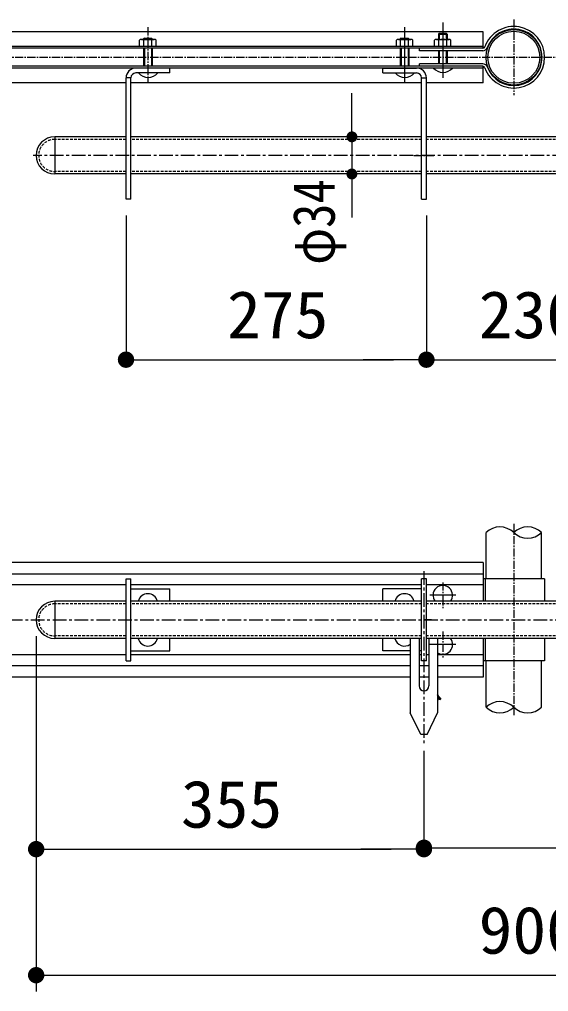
# Model space of a CAD drawing. Units: millimetres, scale not verified, with parts at other scales. Extents: x -5940 to 5940, y -4200 to 4200.
# Drawn here: x 3039 to 4008, y 470 to 2251 of the extents above; entities that cross this region are included whole.
import ezdxf
from ezdxf.enums import TextEntityAlignment as Align

# ---------------------------------------------------------------- set-up
doc = ezdxf.new("R2010")
doc.units = ezdxf.units.MM
doc.header["$LTSCALE"] = 20
for name, pattern in [('USER1', [2, 1.25, -0.25, 0.25, -0.25]), ('USER2', [0.375, 0.25, -0.125]), ('USER3', [1.125, 0.75, -0.125, 0.125, -0.125])]:
    doc.linetypes.add(name, pattern=pattern)
for name, color, linetype, lineweight in [('0-1_SUNPOU', 1, 'Continuous', 25), ('0-9_0', 7, 'Continuous', 25), ('0-A_7詳細', 7, 'Continuous', 25)]:
    doc.layers.add(name, color=color, linetype=linetype, lineweight=lineweight)
doc.styles.add('ＭＳ ゴシック', font='')
doc.styles.get('ＭＳ ゴシック').set_extended_font_data('MS Gothic')

# ---------------------------------------------------------------- blocks, each defined once
blk = doc.blocks.new('M1')
at = {"layer": '0-1_SUNPOU'}
blk.add_line((-5, 0), (-38.576, 0), dxfattribs=at)
for points in [[(0, 0), (-5, 0), (-4.961, 0.627)], [(0, 0), (-4.961, -0.627), (-5, 0)], [(0, 0), (-4.961, 0.627), (-4.843, 1.243)], [(0, 0), (-4.843, -1.243), (-4.961, -0.627)], [(0, 0), (-4.843, 1.243), (-4.649, 1.841)], [(0, 0), (-4.649, -1.841), (-4.843, -1.243)], [(0, 0), (-4.649, 1.841), (-4.382, 2.409)], [(0, 0), (-4.382, -2.409), (-4.649, -1.841)], [(0, 0), (-4.382, 2.409), (-4.045, 2.939)], [(0, 0), (-4.045, -2.939), (-4.382, -2.409)], [(0, 0), (-4.045, 2.939), (-3.645, 3.423)], [(0, 0), (-3.645, -3.423), (-4.045, -2.939)], [(0, 0), (-3.645, 3.423), (-3.187, 3.853)], [(0, 0), (-3.187, -3.853), (-3.645, -3.423)], [(0, 0), (-3.187, 3.853), (-2.679, 4.222)], [(0, 0), (-2.679, -4.222), (-3.187, -3.853)], [(0, 0), (-2.679, 4.222), (-2.129, 4.524)], [(0, 0), (-2.129, -4.524), (-2.679, -4.222)], [(0, 0), (-2.129, 4.524), (-1.545, 4.755)], [(0, 0), (-1.545, -4.755), (-2.129, -4.524)], [(0, 0), (-1.545, 4.755), (-0.937, 4.911)], [(0, 0), (-0.937, -4.911), (-1.545, -4.755)], [(0, 0), (-0.937, 4.911), (-0.314, 4.99)], [(0, 0), (-0.314, -4.99), (-0.937, -4.911)], [(0, 0), (-0.314, 4.99), (0.314, 4.99)], [(0, 0), (0.314, -4.99), (-0.314, -4.99)], [(0, 0), (0.314, 4.99), (0.937, 4.911)], [(0, 0), (0.937, 4.911), (1.545, 4.755)], [(0, 0), (1.545, 4.755), (2.129, 4.524)], [(0, 0), (2.129, 4.524), (2.679, 4.222)], [(0, 0), (2.679, 4.222), (3.187, 3.853)], [(0, 0), (3.187, 3.853), (3.645, 3.423)], [(0, 0), (3.645, 3.423), (4.045, 2.939)], [(0, 0), (4.045, 2.939), (4.382, 2.409)], [(0, 0), (4.382, 2.409), (4.649, 1.841)], [(0, 0), (4.649, 1.841), (4.843, 1.243)], [(0, 0), (4.843, 1.243), (4.961, 0.627)], [(0, 0), (4.961, 0.627), (5, 0)], [(0, 0), (0.937, -4.911), (0.314, -4.99)], [(0, 0), (1.545, -4.755), (0.937, -4.911)], [(0, 0), (2.129, -4.524), (1.545, -4.755)], [(0, 0), (2.679, -4.222), (2.129, -4.524)], [(0, 0), (3.187, -3.853), (2.679, -4.222)], [(0, 0), (3.645, -3.423), (3.187, -3.853)], [(0, 0), (4.045, -2.939), (3.645, -3.423)], [(0, 0), (4.382, -2.409), (4.045, -2.939)], [(0, 0), (4.649, -1.841), (4.382, -2.409)], [(0, 0), (4.843, -1.243), (4.649, -1.841)], [(0, 0), (4.961, -0.627), (4.843, -1.243)], [(0, 0), (5, 0), (4.961, -0.627)]]:
    blk.add_solid(points, dxfattribs=at)
blk = doc.blocks.new('_Open')
at = {"layer": '0-9_0'}
blk.add_line((-20, 3.33), (0, 0), dxfattribs=at)
blk.add_lwpolyline([(-20, -3.33), (0, 0), (-20, 0)], dxfattribs=at)

msp = doc.modelspace()

# ---------------------------------------------------------------- linework, layer by layer
at = {"layer": '0-A_7詳細', "color": 1}
for p, q in [((3813.92, 2245.67), (3813.92, 2144.18)), ((3743.92, 2236.67), (3743.92, 2135.18)), ((3647.52, 2075.89), (3647.52, 2115.89)), ((3754.92, 2035.89), (3627.52, 2035.89)), ((3647.52, 2035.89), (3647.52, 1967.89)), ((3754.92, 1967.89), (3627.52, 1967.89)), ((3647.52, 1927.89), (3647.52, 1887.89)), ((3233.92, 1891.89), (3233.92, 1627.69)), ((3783.92, 1891.89), (3783.92, 1627.69)), ((3783.92, 1891.89), (3783.92, 1627.69)), ((3293.92, 1627.69), (3723.92, 1627.69)), ((3843.92, 1627.69), (4185.52, 1627.69)), ((3837.6, 1196.03), (3790.23, 1196.03)), ((3069.42, 1121.03), (3069.42, 731.01)), ((3069.42, 1121.03), (3069.42, 470.13)), ((3837.6, 1106.03), (3790.23, 1106.03)), ((3779.42, 911.03), (3779.42, 733.51)), ((3779.42, 890.65), (3779.42, 731.01)), ((3129.42, 731.01), (3719.42, 731.01)), ((3839.42, 733.51), (4809.42, 733.51)), ((3129.42, 500.13), (4809.42, 500.13))]:
    msp.add_line(p, q, dxfattribs=at)
at = {"layer": '0-A_7詳細', "color": 1, "linetype": 'USER3'}
for p, q in [((3943.92, 2250.99), (3943.92, 2112.39)), ((3273.92, 2236.67), (3273.92, 2135.18)), ((2985.74, 2181.69), (4978.39, 2181.69)), ((3760.95, 2001.89), (3797.32, 2001.89)), ((3943.92, 1326.99), (3943.92, 976.5)), ((3813.92, 1219.72), (3813.92, 1172.35)), ((3224.53, 1151.03), (3242.92, 1151.03)), ((3793.3, 1151.03), (3774.92, 1151.03)), ((3813.92, 1129.72), (3813.92, 1082.35))]:
    msp.add_line(p, q, dxfattribs=at)
at = {"layer": '0-A_7詳細'}
for p, q in [((3887.92, 2228.29), (3009.26, 2228.29)), ((3887.92, 2198.29), (3887.92, 2228.29)), ((3258.92, 2201.49), (3258.92, 2212.89)), ((3262.55, 2214.49), (3285.42, 2214.49)), ((3265.92, 2215.29), (3281.92, 2215.29)), ((3266.42, 2201.49), (3266.42, 2212.89)), ((3267.52, 2216.89), (3267.52, 2214.49)), ((3267.52, 2216.89), (3280.32, 2216.89)), ((3281.92, 2215.29), (3280.32, 2216.89)), ((3280.32, 2216.89), (3280.32, 2214.49)), ((3281.42, 2201.49), (3281.42, 2212.89)), ((3281.92, 2215.29), (3281.92, 2214.49)), ((3288.92, 2201.49), (3288.92, 2212.89)), ((3728.92, 2201.49), (3728.92, 2212.89)), ((3732.55, 2214.49), (3755.42, 2214.49)), ((3737.52, 2216.89), (3735.92, 2215.29)), ((3735.92, 2215.29), (3751.92, 2215.29)), ((3735.92, 2215.29), (3735.92, 2214.49)), ((3736.42, 2201.49), (3736.42, 2212.89)), ((3737.52, 2216.89), (3750.32, 2216.89)), ((3737.52, 2216.89), (3737.52, 2214.49)), ((3751.42, 2201.49), (3751.42, 2212.89)), ((3751.92, 2215.29), (3751.92, 2214.49)), ((3758.92, 2201.49), (3758.92, 2212.89)), ((3798.92, 2201.49), (3798.92, 2212.89)), ((3802.55, 2214.49), (3825.42, 2214.49)), ((3807.52, 2225.89), (3805.92, 2224.29)), ((3805.92, 2224.29), (3805.92, 2214.49)), ((3805.92, 2224.29), (3821.92, 2224.29)), ((3806.42, 2201.49), (3806.42, 2212.89)), ((3807.52, 2225.89), (3807.52, 2214.49)), ((3807.52, 2225.89), (3820.32, 2225.89)), ((3820.32, 2225.89), (3820.32, 2214.49)), ((3821.92, 2224.29), (3820.32, 2225.89)), ((3821.42, 2201.49), (3821.42, 2212.89)), ((3821.92, 2224.29), (3821.92, 2214.49)), ((3828.92, 2201.49), (3828.92, 2212.89)), ((3887.92, 2201.49), (3009.26, 2201.49)), ((3887.14, 2198.29), (3009.26, 2198.29)), ((3265.92, 2198.29), (3265.92, 2165.09)), ((3267.52, 2198.29), (3267.52, 2165.09)), ((3280.32, 2198.29), (3280.32, 2165.09)), ((3281.92, 2198.29), (3281.92, 2165.09)), ((3735.92, 2198.29), (3735.92, 2165.09)), ((3737.52, 2198.29), (3737.52, 2165.09)), ((3750.32, 2198.29), (3750.32, 2165.09)), ((3751.92, 2198.29), (3751.92, 2165.09)), ((3771.41, 2193.69), (3771.41, 2198.29)), ((3887.14, 2193.69), (3771.41, 2193.69)), ((3828.92, 2201.49), (3798.92, 2201.49)), ((3805.92, 2193.69), (3805.92, 2169.69)), ((3807.52, 2193.69), (3807.52, 2169.69)), ((3820.32, 2193.69), (3820.32, 2169.69)), ((3821.92, 2193.69), (3821.92, 2169.69)), ((3887.14, 2165.09), (3009.26, 2165.09)), ((3887.92, 2161.89), (3009.26, 2161.89)), ((3313.92, 2161.89), (3251.92, 2161.89)), ((3313.92, 2152.89), (3313.92, 2161.89)), ((3703.92, 2161.89), (3765.92, 2161.89)), ((3703.92, 2152.89), (3703.92, 2161.89)), ((3887.14, 2169.69), (3771.41, 2169.69)), ((3771.41, 2165.09), (3771.41, 2169.69)), ((3887.92, 2135.09), (3887.92, 2165.09)), ((3233.92, 1921.89), (3233.92, 2143.89)), ((3242.92, 2143.89), (3233.92, 2143.89)), ((3242.92, 1921.89), (3242.92, 2143.89)), ((3313.92, 2152.89), (3251.92, 2152.89)), ((3703.92, 2152.89), (3765.92, 2152.89)), ((3774.92, 1921.89), (3774.92, 2143.89)), ((3774.92, 2143.89), (3783.92, 2143.89)), ((3783.92, 1921.89), (3783.92, 2143.89)), ((3233.92, 2135.09), (3009.26, 2135.09)), ((3774.92, 2135.09), (3242.92, 2135.09)), ((3887.92, 2135.09), (3783.92, 2135.09)), ((3233.92, 2035.89), (3103.42, 2035.89)), ((3103.42, 2035.89), (3103.42, 1967.89)), ((3103.42, 2035.89), (3103.42, 1967.89)), ((3774.92, 2035.89), (3242.92, 2035.89)), ((4245.52, 2035.89), (3783.92, 2035.89)), ((3233.92, 1967.89), (3103.42, 1967.89)), ((3774.92, 1967.89), (3242.92, 1967.89)), ((4245.52, 1967.89), (3783.92, 1967.89)), ((3242.92, 1921.89), (3233.92, 1921.89)), ((3774.92, 1921.89), (3783.92, 1921.89)), ((3893.12, 1226.03), (3893.12, 1311.03)), ((3994.72, 1226.03), (3994.72, 1311.03)), ((3887.92, 1256.03), (3009.26, 1256.03)), ((3887.92, 1256.03), (3887.92, 1185.03)), ((3887.92, 1235.03), (3009.26, 1235.03)), ((3233.92, 1215.03), (3009.26, 1215.03)), ((3233.92, 1076.03), (3233.92, 1226.03)), ((3233.92, 1226.03), (3242.92, 1226.03)), ((3242.92, 1076.03), (3242.92, 1226.03)), ((3774.92, 1215.03), (3242.92, 1215.03)), ((3774.92, 1076.03), (3774.92, 1226.03)), ((3783.92, 1226.03), (3774.92, 1226.03)), ((3783.92, 1076.03), (3783.92, 1226.03)), ((3887.92, 1215.03), (3783.92, 1215.03)), ((4000.32, 1226.03), (3887.92, 1226.03)), ((3891.41, 1226.03), (3891.41, 1185.03)), ((4000.32, 1226.03), (4000.32, 1185.03)), ((3242.92, 1208.03), (3313.92, 1208.03)), ((3313.92, 1185.03), (3313.92, 1208.03)), ((3774.92, 1208.03), (3703.92, 1208.03)), ((3703.92, 1185.03), (3703.92, 1208.03)), ((3103.42, 1185.03), (3103.42, 1117.03)), ((3103.42, 1185.03), (3103.42, 1117.03)), ((3233.92, 1185.03), (3103.42, 1185.03)), ((3774.92, 1185.03), (3242.92, 1185.03)), ((4245.52, 1185.03), (3783.92, 1185.03)), ((3233.92, 1117.03), (3103.42, 1117.03)), ((3774.92, 1117.03), (3242.92, 1117.03)), ((3754.42, 1117.03), (3754.42, 981.03)), ((3770.42, 1117.03), (3770.42, 1030.03)), ((4245.52, 1117.03), (3783.92, 1117.03)), ((3788.42, 1117.03), (3788.42, 1030.03)), ((3804.42, 1117.03), (3804.42, 981.03)), ((3887.92, 1117.03), (3887.92, 1046.03)), ((3891.41, 1117.03), (3891.41, 1076.03)), ((4000.32, 1117.03), (4000.32, 1076.03)), ((3233.92, 1087.03), (3009.26, 1087.03)), ((3754.42, 1087.03), (3242.92, 1087.03)), ((3774.92, 1094.03), (3770.42, 1094.03)), ((3774.92, 1087.03), (3770.42, 1087.03)), ((3788.42, 1087.03), (3783.92, 1087.03)), ((3887.92, 1087.03), (3804.42, 1087.03)), ((3233.92, 1076.03), (3242.92, 1076.03)), ((3783.92, 1076.03), (3774.92, 1076.03)), ((4000.32, 1076.03), (3887.92, 1076.03)), ((3893.12, 991.03), (3893.12, 1076.03)), ((3994.72, 991.03), (3994.72, 1076.03)), ((3754.42, 1067.03), (3009.26, 1067.03)), ((3788.42, 1067.03), (3770.42, 1067.03)), ((3887.92, 1067.03), (3804.42, 1067.03)), ((3754.42, 1046.03), (3009.26, 1046.03)), ((3788.42, 1046.03), (3770.42, 1046.03)), ((3887.92, 1046.03), (3804.42, 1046.03)), ((3785.42, 941.03), (3804.42, 981.03))]:
    msp.add_line(p, q, dxfattribs=at)
at = {"layer": '0-A_7詳細', "linetype": 'USER2'}
for p, q in [((3233.92, 2031.29), (3103.42, 2031.29)), ((3774.92, 2031.29), (3242.92, 2031.29)), ((4245.52, 2031.29), (3783.92, 2031.29)), ((3233.92, 1972.49), (3103.42, 1972.49)), ((3774.92, 1972.49), (3242.92, 1972.49)), ((4245.52, 1972.49), (3783.92, 1972.49)), ((3233.92, 1180.43), (3103.42, 1180.43)), ((3774.92, 1180.43), (3242.92, 1180.43)), ((4245.52, 1180.43), (3783.92, 1180.43)), ((3233.92, 1121.63), (3103.42, 1121.63)), ((3774.92, 1121.63), (3242.92, 1121.63)), ((4245.52, 1121.63), (3783.92, 1121.63))]:
    msp.add_line(p, q, dxfattribs=at)
at = {"layer": '0-A_7詳細', "color": 1, "linetype": 'USER1'}
for p, q in [((4879.56, 2001.89), (3064.08, 2001.89)), ((3779.42, 1240.15), (3779.42, 920.65)), ((2979.7, 1151.03), (4978.39, 1151.03))]:
    msp.add_line(p, q, dxfattribs=at)
at = {"layer": '0-A_7詳細'}
for points in [[(3267.52, 2216.89), (3265.92, 2215.29), (3265.92, 2214.49)], [(3751.92, 2215.29), (3750.32, 2216.89), (3750.32, 2214.49)], [(3242.92, 1094.03), (3313.92, 1094.03), (3313.92, 1117.03)], [(3754.42, 1094.03), (3703.92, 1094.03), (3703.92, 1117.03)], [(3785.42, 941.03), (3773.42, 941.03), (3754.42, 981.03)]]:
    msp.add_lwpolyline(points, dxfattribs=at)
for radius in [50.8, 47.6]:
    msp.add_circle((3943.92, 2181.69), radius, dxfattribs=at)
for centre, radius, start, end in [((3943.92, 2181.69), 56.4, 199.94144, 160.05856), ((3943.92, 2181.69), 51.8, 199.94144, 160.05856), ((3262.67, 2209.3), 5.19, 43.75516, 136.24484), ((3273.92, 2196.11), 18.38, 65.91485, 114.08515), ((3285.17, 2209.32), 5.18, 43.62212, 136.37788), ((3732.67, 2209.3), 5.19, 43.75516, 136.24484), ((3743.92, 2196.11), 18.38, 65.91485, 114.08515), ((3755.17, 2209.32), 5.18, 43.62212, 136.37788), ((3802.67, 2209.3), 5.19, 43.75516, 136.24484), ((3813.92, 2196.11), 18.38, 65.91485, 114.08515), ((3825.17, 2209.32), 5.18, 43.62212, 136.37788), ((3887.14, 2202.29), 4, 270, 340.05856), ((3887.14, 2202.29), 8.6, 270, 340.05856), ((3251.92, 2143.89), 18, 90, 180), ((3765.92, 2143.89), 18, 0, 90), ((3814.33, 2177.21), 23.32, 221.06115, 318.93885), ((3887.14, 2161.09), 8.6, 19.94144, 90), ((3887.14, 2161.09), 4, 19.94144, 90), ((3251.92, 2143.89), 9, 90, 180), ((3274.33, 2168.21), 23.32, 221.06115, 318.93885), ((3744.33, 2168.21), 23.32, 221.06115, 318.93885), ((3765.92, 2143.89), 9, 0, 90), ((3103.42, 2001.89), 34, 90, 270), ((3918.52, 1284.49), 36.74, 46.26576, 133.73424), ((3969.32, 1284.49), 36.74, 46.26576, 133.73424), ((3969.32, 1337.58), 36.74, 226.26576, 313.73424), ((3813.92, 1196.03), 18, 322.33011, 217.66989), ((3273.92, 1181.03), 18, 12.83959, 167.16041), ((3743.92, 1181.03), 18, 12.83959, 167.16041), ((3103.42, 1151.03), 34, 90, 270), ((3273.92, 1121.03), 18, 192.83959, 347.16041), ((3743.92, 1121.03), 18, 192.83959, 305.68533), ((3813.92, 1106.03), 18, 238.14457, 37.66989), ((3779.42, 1030.03), 9, 180, 0), ((3918.52, 964.49), 36.74, 46.26576, 133.73424), ((3918.52, 1017.58), 36.74, 226.26576, 313.73424), ((3969.32, 1017.58), 36.74, 226.26576, 313.73424)]:
    msp.add_arc(centre, radius, start, end, dxfattribs=at)
at = {"layer": '0-A_7詳細', "linetype": 'USER2'}
for centre in [(3103.42, 2001.89), (3103.42, 1151.03)]:
    msp.add_arc(centre, 29.4, 90, 270, dxfattribs=at)

# ---------------------------------------------------------------- block references
at = {"layer": '0-A_7詳細'}
for name, p, xscale, yscale, rotation in [('M1', (3647.52, 2035.89), 2, 2, 270), ('M1', (3647.52, 1967.89), 2, 2, 90), ('M1', (3233.92, 1627.69), 3, 3, 180), ('M1', (3783.92, 1627.69), 3, 3, 180), ('_Open', (3804.42, 1013.43), 0.5, 0.5, 120), ('M1', (3779.42, 733.51), 3, 3, 180), ('M1', (3069.42, 731.01), 3, 3, 180), ('M1', (3069.42, 500.13), 3, 3, 180)]:
    msp.add_blockref(name, p, dxfattribs=dict(at, xscale=xscale, yscale=yscale, rotation=rotation))
at = {"layer": '0-A_7詳細', "xscale": 3, "yscale": 3}
for p in [(3783.92, 1627.69), (3779.42, 731.01)]:
    msp.add_blockref('M1', p, dxfattribs=at)

# ---------------------------------------------------------------- texts
at = {"layer": '0-A_7詳細', "style": 'ＭＳ ゴシック', "width": 0.85}
msp.add_text('φ34', height=76.97, rotation=90, dxfattribs=at).set_placement((3639.29, 1801.55), align=Align.BOTTOM_LEFT)
at = {"layer": '0-A_7詳細', "style": 'ＭＳ ゴシック', "width": 1.05}
for s, p in [('275', (3418.92, 1641.04)), ('230.8', (3879.72, 1641.04)), ('355', (3334.42, 744.35)), ('900', (3879.42, 513.47))]:
    msp.add_text(s, height=86.66, dxfattribs=at).set_placement(p, align=Align.BOTTOM_LEFT)

doc.saveas('drawing.dxf')
